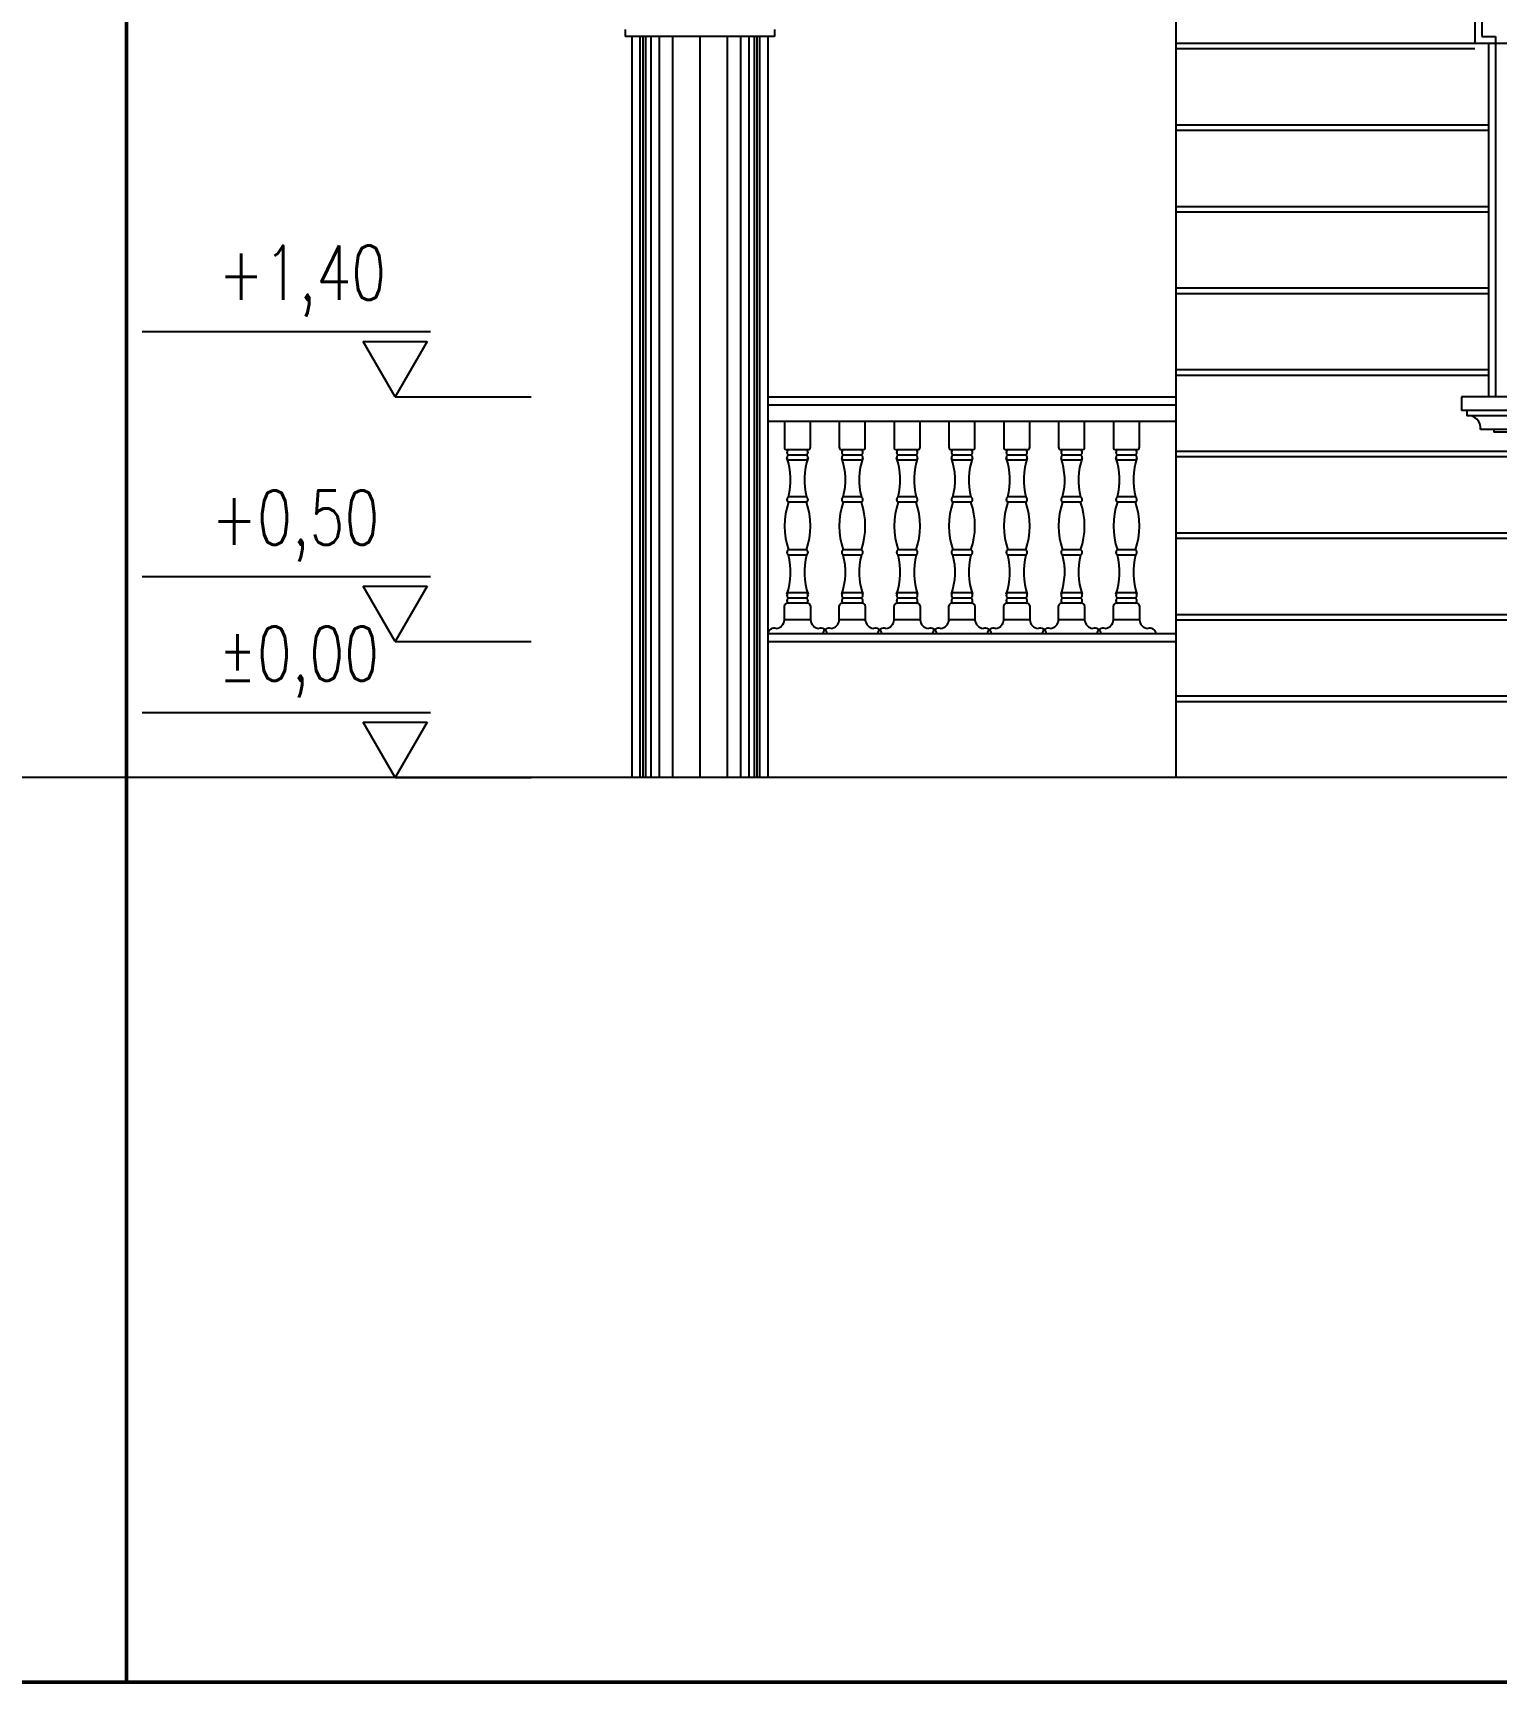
# Model space of a CAD drawing. Extents: x 182769.15 to 182771.38, y 101811.72 to 101812.21.
# Drawn here: x 182770.9717 to 182771.0793, y 101811.7232 to 101811.8444 of the extents above; entities that cross this region are included whole.
import ezdxf

# ---------------------------------------------------------------- set-up
doc = ezdxf.new("R2010")
doc.units = 0
doc.header["$MEASUREMENT"] = 0
doc.linetypes.add('DOT', pattern=[0.25, 0, -0.25])
doc.linetypes.add('DOT3', pattern=[0.06, 0, -0.06])
for name, color, linetype in [('BALKON', 4, 'Continuous'), ('DUVAR', 7, 'Continuous'), ('IZDOT', 2, 'DOT3'), ('tefriş', 21, 'Continuous'), ('YAZI', 3, 'Continuous')]:
    doc.layers.add(name, color=color, linetype=linetype)
doc.layers.add('Standard', color=7, linetype='Continuous', lineweight=25)
doc.styles.add('TXT', font='TXT.shx', dxfattribs={"width": 0.75, "height": 0.125})

msp = doc.modelspace()

# ---------------------------------------------------------------- linework, layer by layer
at = {"layer": 'BALKON'}
for p, q in [((182771.0257759997, 101811.8176728206), (182771.0557759997, 101811.8176728206)), ((182771.0257759997, 101811.8170728206), (182771.0557759997, 101811.8170728206)), ((182771.0257759997, 101811.8158728206), (182771.0557759997, 101811.8158728206)), ((182771.0269984799, 101811.8158728206), (182771.0269984799, 101811.8139690377)), ((182771.0289136799, 101811.8139690377), (182771.0289136799, 101811.8158728206)), ((182771.0310304799, 101811.8158728206), (182771.0310304799, 101811.8139690377)), ((182771.0329456799, 101811.8139690377), (182771.0329456799, 101811.8158728206)), ((182771.0350624799, 101811.8158728206), (182771.0350624799, 101811.8139690377)), ((182771.0369776799, 101811.8139690377), (182771.0369776799, 101811.8158728206)), ((182771.0390944799, 101811.8158728206), (182771.0390944799, 101811.8139690377)), ((182771.0410096799, 101811.8139690377), (182771.0410096799, 101811.8158728206)), ((182771.0431264799, 101811.8158728206), (182771.0431264799, 101811.8139690377)), ((182771.0450416799, 101811.8139690377), (182771.0450416799, 101811.8158728206)), ((182771.0471584799, 101811.8158728206), (182771.0471584799, 101811.8139690377)), ((182771.0490736799, 101811.8139690377), (182771.0490736799, 101811.8158728206)), ((182771.0511904799, 101811.8158728206), (182771.0511904799, 101811.8139690377)), ((182771.0531056799, 101811.8139690377), (182771.0531056799, 101811.8158728206)), ((182771.0287138599, 101811.8137691977), (182771.0271983199, 101811.8137691977)), ((182771.0286207399, 101811.8133858577), (182771.0272914399, 101811.8133858577)), ((182771.0286207399, 101811.8130028177), (182771.0272914399, 101811.8130028177)), ((182771.0327458599, 101811.8137691977), (182771.0312303199, 101811.8137691977)), ((182771.0326527399, 101811.8133858577), (182771.0313234399, 101811.8133858577)), ((182771.0326527399, 101811.8130028177), (182771.0313234399, 101811.8130028177)), ((182771.0367778599, 101811.8137691977), (182771.0352623199, 101811.8137691977)), ((182771.0366847399, 101811.8133858577), (182771.0353554399, 101811.8133858577)), ((182771.0366847399, 101811.8130028177), (182771.0353554399, 101811.8130028177)), ((182771.0408098599, 101811.8137691977), (182771.0392943199, 101811.8137691977)), ((182771.0407167399, 101811.8133858577), (182771.0393874399, 101811.8133858577)), ((182771.0407167399, 101811.8130028177), (182771.0393874399, 101811.8130028177)), ((182771.0448418599, 101811.8137691977), (182771.0433263199, 101811.8137691977)), ((182771.0447487399, 101811.8133858577), (182771.0434194399, 101811.8133858577)), ((182771.0447487399, 101811.8130028177), (182771.0434194399, 101811.8130028177)), ((182771.0488738599, 101811.8137691977), (182771.0473583199, 101811.8137691977)), ((182771.0487807399, 101811.8133858577), (182771.0474514399, 101811.8133858577)), ((182771.0487807399, 101811.8130028177), (182771.0474514399, 101811.8130028177)), ((182771.0529058599, 101811.8137691977), (182771.0513903199, 101811.8137691977)), ((182771.0528127399, 101811.8133858577), (182771.0514834399, 101811.8133858577)), ((182771.0528127399, 101811.8130028177), (182771.0514834399, 101811.8130028177)), ((182771.0286207399, 101811.8103024977), (182771.0272914399, 101811.8103024977)), ((182771.0326527399, 101811.8103024977), (182771.0313234399, 101811.8103024977)), ((182771.0366847399, 101811.8103024977), (182771.0353554399, 101811.8103024977)), ((182771.0407167399, 101811.8103024977), (182771.0393874399, 101811.8103024977)), ((182771.0447487399, 101811.8103024977), (182771.0434194399, 101811.8103024977)), ((182771.0487807399, 101811.8103024977), (182771.0474514399, 101811.8103024977)), ((182771.0528127399, 101811.8103024977), (182771.0514834399, 101811.8103024977)), ((182771.0286207399, 101811.8099194578), (182771.0272914399, 101811.8099194578)), ((182771.0326527399, 101811.8099194578), (182771.0313234399, 101811.8099194578)), ((182771.0366847399, 101811.8099194578), (182771.0353554399, 101811.8099194578)), ((182771.0407167399, 101811.8099194578), (182771.0393874399, 101811.8099194578)), ((182771.0447487399, 101811.8099194578), (182771.0434194399, 101811.8099194578)), ((182771.0487807399, 101811.8099194578), (182771.0474514399, 101811.8099194578)), ((182771.0528127399, 101811.8099194578), (182771.0514834399, 101811.8099194578)), ((182771.0286207399, 101811.8064174577), (182771.0272914399, 101811.8064174577)), ((182771.0286207399, 101811.8060344178), (182771.0272914399, 101811.8060344178)), ((182771.0326527399, 101811.8064174577), (182771.0313234399, 101811.8064174577)), ((182771.0326527399, 101811.8060344178), (182771.0313234399, 101811.8060344178)), ((182771.0366847399, 101811.8064174577), (182771.0353554399, 101811.8064174577)), ((182771.0366847399, 101811.8060344178), (182771.0353554399, 101811.8060344178)), ((182771.0407167399, 101811.8064174577), (182771.0393874399, 101811.8064174577)), ((182771.0407167399, 101811.8060344178), (182771.0393874399, 101811.8060344178)), ((182771.0447487399, 101811.8064174577), (182771.0434194399, 101811.8064174577)), ((182771.0447487399, 101811.8060344178), (182771.0434194399, 101811.8060344178)), ((182771.0487807399, 101811.8064174577), (182771.0474514399, 101811.8064174577)), ((182771.0487807399, 101811.8060344178), (182771.0474514399, 101811.8060344178)), ((182771.0528127399, 101811.8064174577), (182771.0514834399, 101811.8064174577)), ((182771.0528127399, 101811.8060344178), (182771.0514834399, 101811.8060344178)), ((182771.0286207399, 101811.8032580178), (182771.0272914399, 101811.8032580178)), ((182771.0326527399, 101811.8032580178), (182771.0313234399, 101811.8032580178)), ((182771.0366847399, 101811.8032580178), (182771.0353554399, 101811.8032580178)), ((182771.0407167399, 101811.8032580178), (182771.0393874399, 101811.8032580178)), ((182771.0447487399, 101811.8032580178), (182771.0434194399, 101811.8032580178)), ((182771.0487807399, 101811.8032580178), (182771.0474514399, 101811.8032580178)), ((182771.0528127399, 101811.8032580178), (182771.0514834399, 101811.8032580178)), ((182771.0269984799, 101811.8012744778), (182771.0269984799, 101811.8022917978)), ((182771.0287138599, 101811.8024916377), (182771.0271983199, 101811.8024916377)), ((182771.0286207399, 101811.8028749777), (182771.0272914399, 101811.8028749777)), ((182771.0289136799, 101811.8022917978), (182771.0289136799, 101811.8012744778)), ((182771.0310304799, 101811.8012744778), (182771.0310304799, 101811.8022917978)), ((182771.0327458599, 101811.8024916377), (182771.0312303199, 101811.8024916377)), ((182771.0326527399, 101811.8028749777), (182771.0313234399, 101811.8028749777)), ((182771.0329456799, 101811.8022917978), (182771.0329456799, 101811.8012744778)), ((182771.0350624799, 101811.8012744778), (182771.0350624799, 101811.8022917978)), ((182771.0367778599, 101811.8024916377), (182771.0352623199, 101811.8024916377)), ((182771.0366847399, 101811.8028749777), (182771.0353554399, 101811.8028749777)), ((182771.0369776799, 101811.8022917978), (182771.0369776799, 101811.8012744778)), ((182771.0390944799, 101811.8012744778), (182771.0390944799, 101811.8022917978)), ((182771.0408098599, 101811.8024916377), (182771.0392943199, 101811.8024916377)), ((182771.0407167399, 101811.8028749777), (182771.0393874399, 101811.8028749777)), ((182771.0410096799, 101811.8022917978), (182771.0410096799, 101811.8012744778)), ((182771.0431264799, 101811.8012744778), (182771.0431264799, 101811.8022917978)), ((182771.0448418599, 101811.8024916377), (182771.0433263199, 101811.8024916377)), ((182771.0447487399, 101811.8028749777), (182771.0434194399, 101811.8028749777)), ((182771.0450416799, 101811.8022917978), (182771.0450416799, 101811.8012744778)), ((182771.0471584799, 101811.8012744778), (182771.0471584799, 101811.8022917978)), ((182771.0488738599, 101811.8024916377), (182771.0473583199, 101811.8024916377)), ((182771.0487807399, 101811.8028749777), (182771.0474514399, 101811.8028749777)), ((182771.0490736799, 101811.8022917978), (182771.0490736799, 101811.8012744778)), ((182771.0511904799, 101811.8012744778), (182771.0511904799, 101811.8022917978)), ((182771.0529058599, 101811.8024916377), (182771.0513903199, 101811.8024916377)), ((182771.0528127399, 101811.8028749777), (182771.0514834399, 101811.8028749777)), ((182771.0531056799, 101811.8022917978), (182771.0531056799, 101811.8012744778)), ((182771.0289136799, 101811.8012744778), (182771.0269984799, 101811.8012744778)), ((182771.0329456799, 101811.8012744778), (182771.0310304799, 101811.8012744778)), ((182771.0369776799, 101811.8012744778), (182771.0350624799, 101811.8012744778)), ((182771.0410096799, 101811.8012744778), (182771.0390944799, 101811.8012744778)), ((182771.0450416799, 101811.8012744778), (182771.0431264799, 101811.8012744778)), ((182771.0490736799, 101811.8012744778), (182771.0471584799, 101811.8012744778)), ((182771.0531056799, 101811.8012744778), (182771.0511904799, 101811.8012744778)), ((182771.0257759997, 101811.8002728206), (182771.0557759997, 101811.8002728206))]:
    msp.add_line(p, q, dxfattribs=at)
for centre, radius, start, end in [((182771.0271983199, 101811.8139690377), 0.00019982, 180, 270), ((182771.0287138599, 101811.8139690377), 0.00019982, 270, 0), ((182771.0312303199, 101811.8139690377), 0.00019982, 180, 270), ((182771.0327458599, 101811.8139690377), 0.00019982, 270, 0), ((182771.0352623199, 101811.8139690377), 0.00019982, 180, 270), ((182771.0367778599, 101811.8139690377), 0.00019982, 270, 0), ((182771.0392943199, 101811.8139690377), 0.00019982, 180, 270), ((182771.0408098599, 101811.8139690377), 0.00019982, 270, 0), ((182771.0433263199, 101811.8139690377), 0.00019982, 180, 270), ((182771.0448418599, 101811.8139690377), 0.00019982, 270, 0), ((182771.0473583199, 101811.8139690377), 0.00019982, 180, 270), ((182771.0488738599, 101811.8139690377), 0.00019982, 270, 0), ((182771.0513903199, 101811.8139690377), 0.00019982, 180, 270), ((182771.0529058599, 101811.8139690377), 0.00019982, 270, 0), ((182771.0274023999, 101811.8135776777), 0.00022134, 120.0894435224688, 239.9105564775312), ((182771.0274023999, 101811.8131943378), 0.00022134, 120.0894435224688, 239.9105564775312), ((182771.0224641399, 101811.8115555578), 0.00498728, 345.448350222127, 18.95177777920801), ((182771.0334480399, 101811.8115555578), 0.00498728, 161.048222220792, 194.551649777873), ((182771.0285097599, 101811.8135776777), 0.00022134, 300.0894435224688, 59.91055647753119), ((182771.0285097599, 101811.8131943378), 0.00022134, 300.0894435224688, 59.91055647753119), ((182771.0314343999, 101811.8135776777), 0.00022134, 120.0894435224688, 239.9105564775312), ((182771.0314343999, 101811.8131943378), 0.00022134, 120.0894435224688, 239.9105564775312), ((182771.0264961399, 101811.8115555578), 0.00498728, 345.448350222127, 18.95177777920801), ((182771.0374800399, 101811.8115555578), 0.00498728, 161.048222220792, 194.551649777873), ((182771.0325417599, 101811.8135776777), 0.00022134, 300.0894435224688, 59.91055647753119), ((182771.0325417599, 101811.8131943378), 0.00022134, 300.0894435224688, 59.91055647753119), ((182771.0354663999, 101811.8135776777), 0.00022134, 120.0894435224688, 239.9105564775312), ((182771.0354663999, 101811.8131943378), 0.00022134, 120.0894435224688, 239.9105564775312), ((182771.0305281399, 101811.8115555578), 0.00498728, 345.448350222127, 18.95177777920801), ((182771.0415120399, 101811.8115555578), 0.00498728, 161.048222220792, 194.551649777873), ((182771.0365737599, 101811.8135776777), 0.00022134, 300.0894435224688, 59.91055647753119), ((182771.0365737599, 101811.8131943378), 0.00022134, 300.0894435224688, 59.91055647753119), ((182771.0394983999, 101811.8135776777), 0.00022134, 120.0894435224688, 239.9105564775312), ((182771.0394983999, 101811.8131943378), 0.00022134, 120.0894435224688, 239.9105564775312), ((182771.0345601399, 101811.8115555578), 0.00498728, 345.448350222127, 18.95177777920801), ((182771.0455440399, 101811.8115555578), 0.00498728, 161.048222220792, 194.551649777873), ((182771.0406057599, 101811.8135776777), 0.00022134, 300.0894435224688, 59.91055647753119), ((182771.0406057599, 101811.8131943378), 0.00022134, 300.0894435224688, 59.91055647753119), ((182771.0435303999, 101811.8135776777), 0.00022134, 120.0894435224688, 239.9105564775312), ((182771.0435303999, 101811.8131943378), 0.00022134, 120.0894435224688, 239.9105564775312), ((182771.0385921399, 101811.8115555578), 0.00498728, 345.448350222127, 18.95177777920801), ((182771.0495760399, 101811.8115555578), 0.00498728, 161.048222220792, 194.551649777873), ((182771.0446377599, 101811.8135776777), 0.00022134, 300.0894435224688, 59.91055647753119), ((182771.0446377599, 101811.8131943378), 0.00022134, 300.0894435224688, 59.91055647753119), ((182771.0475623999, 101811.8135776777), 0.00022134, 120.0894435224688, 239.9105564775312), ((182771.0475623999, 101811.8131943378), 0.00022134, 120.0894435224688, 239.9105564775312), ((182771.0426241399, 101811.8115555578), 0.00498728, 345.448350222127, 18.95177777920801), ((182771.0536080399, 101811.8115555578), 0.00498728, 161.048222220792, 194.551649777873), ((182771.0486697599, 101811.8135776777), 0.00022134, 300.0894435224688, 59.91055647753119), ((182771.0486697599, 101811.8131943378), 0.00022134, 300.0894435224688, 59.91055647753119), ((182771.0515943999, 101811.8135776777), 0.00022134, 120.0894435224688, 239.9105564775312), ((182771.0515943999, 101811.8131943378), 0.00022134, 120.0894435224688, 239.9105564775312), ((182771.0466561399, 101811.8115555578), 0.00498728, 345.448350222127, 18.95177777920801), ((182771.0576400399, 101811.8115555578), 0.00498728, 161.048222220792, 194.551649777873), ((182771.0527017599, 101811.8135776777), 0.00022134, 300.0894435224688, 59.91055647753119), ((182771.0527017599, 101811.8131943378), 0.00022134, 300.0894435224688, 59.91055647753119), ((182771.0274023999, 101811.8101109777), 0.00022134, 120.0894435224688, 239.9105564775312), ((182771.0285097599, 101811.8101109777), 0.00022134, 300.0894435224688, 59.91055647753119), ((182771.0314343999, 101811.8101109777), 0.00022134, 120.0894435224688, 239.9105564775312), ((182771.0325417599, 101811.8101109777), 0.00022134, 300.0894435224688, 59.91055647753119), ((182771.0354663999, 101811.8101109777), 0.00022134, 120.0894435224688, 239.9105564775312), ((182771.0365737599, 101811.8101109777), 0.00022134, 300.0894435224688, 59.91055647753119), ((182771.0394983999, 101811.8101109777), 0.00022134, 120.0894435224688, 239.9105564775312), ((182771.0406057599, 101811.8101109777), 0.00022134, 300.0894435224688, 59.91055647753119), ((182771.0435303999, 101811.8101109777), 0.00022134, 120.0894435224688, 239.9105564775312), ((182771.0446377599, 101811.8101109777), 0.00022134, 300.0894435224688, 59.91055647753119), ((182771.0475623999, 101811.8101109777), 0.00022134, 120.0894435224688, 239.9105564775312), ((182771.0486697599, 101811.8101109777), 0.00022134, 300.0894435224688, 59.91055647753119), ((182771.0515943999, 101811.8101109777), 0.00022134, 120.0894435224688, 239.9105564775312), ((182771.0527017599, 101811.8101109777), 0.00022134, 300.0894435224688, 59.91055647753119), ((182771.0323918199, 101811.8081684577), 0.005392600000000001, 161.0523565603966, 198.9476434396034), ((182771.0235203399, 101811.8081684577), 0.005392600000000001, 341.0523565603967, 18.94764343960335), ((182771.0364238199, 101811.8081684577), 0.005392600000000001, 161.0523565603966, 198.9476434396034), ((182771.0275523399, 101811.8081684577), 0.005392600000000001, 341.0523565603967, 18.94764343960335), ((182771.0404558199, 101811.8081684577), 0.005392600000000001, 161.0523565603966, 198.9476434396034), ((182771.0315843399, 101811.8081684577), 0.005392600000000001, 341.0523565603967, 18.94764343960335), ((182771.0444878199, 101811.8081684577), 0.005392600000000001, 161.0523565603966, 198.9476434396034), ((182771.0356163399, 101811.8081684577), 0.005392600000000001, 341.0523565603967, 18.94764343960335), ((182771.0485198199, 101811.8081684577), 0.005392600000000001, 161.0523565603966, 198.9476434396034), ((182771.0396483399, 101811.8081684577), 0.005392600000000001, 341.0523565603967, 18.94764343960335), ((182771.0525518199, 101811.8081684577), 0.005392600000000001, 161.0523565603966, 198.9476434396034), ((182771.0436803399, 101811.8081684577), 0.005392600000000001, 341.0523565603967, 18.94764343960335), ((182771.0565838199, 101811.8081684577), 0.005392600000000001, 161.0523565603966, 198.9476434396034), ((182771.0477123399, 101811.8081684577), 0.005392600000000001, 341.0523565603967, 18.94764343960335), ((182771.0274023999, 101811.8062259377), 0.00022134, 120.0894435224688, 239.9105564775312), ((182771.0224641399, 101811.8047813577), 0.00498728, 341.048222220792, 14.55164977787298), ((182771.0334480399, 101811.8047813577), 0.00498728, 165.448350222127, 198.951777779208), ((182771.0285097599, 101811.8062259377), 0.00022134, 300.0894435224688, 59.91055647753119), ((182771.0314343999, 101811.8062259377), 0.00022134, 120.0894435224688, 239.9105564775312), ((182771.0264961399, 101811.8047813577), 0.00498728, 341.048222220792, 14.55164977787298), ((182771.0374800399, 101811.8047813577), 0.00498728, 165.448350222127, 198.951777779208), ((182771.0325417599, 101811.8062259377), 0.00022134, 300.0894435224688, 59.91055647753119), ((182771.0354663999, 101811.8062259377), 0.00022134, 120.0894435224688, 239.9105564775312), ((182771.0305281399, 101811.8047813577), 0.00498728, 341.048222220792, 14.55164977787298), ((182771.0415120399, 101811.8047813577), 0.00498728, 165.448350222127, 198.951777779208), ((182771.0365737599, 101811.8062259377), 0.00022134, 300.0894435224688, 59.91055647753119), ((182771.0394983999, 101811.8062259377), 0.00022134, 120.0894435224688, 239.9105564775312), ((182771.0345601399, 101811.8047813577), 0.00498728, 341.048222220792, 14.55164977787298), ((182771.0455440399, 101811.8047813577), 0.00498728, 165.448350222127, 198.951777779208), ((182771.0406057599, 101811.8062259377), 0.00022134, 300.0894435224688, 59.91055647753119), ((182771.0435303999, 101811.8062259377), 0.00022134, 120.0894435224688, 239.9105564775312), ((182771.0385921399, 101811.8047813577), 0.00498728, 341.048222220792, 14.55164977787298), ((182771.0495760399, 101811.8047813577), 0.00498728, 165.448350222127, 198.951777779208), ((182771.0446377599, 101811.8062259377), 0.00022134, 300.0894435224688, 59.91055647753119), ((182771.0475623999, 101811.8062259377), 0.00022134, 120.0894435224688, 239.9105564775312), ((182771.0426241399, 101811.8047813577), 0.00498728, 341.048222220792, 14.55164977787298), ((182771.0536080399, 101811.8047813577), 0.00498728, 165.448350222127, 198.951777779208), ((182771.0486697599, 101811.8062259377), 0.00022134, 300.0894435224688, 59.91055647753119), ((182771.0515943999, 101811.8062259377), 0.00022134, 120.0894435224688, 239.9105564775312), ((182771.0466561399, 101811.8047813577), 0.00498728, 341.048222220792, 14.55164977787298), ((182771.0576400399, 101811.8047813577), 0.00498728, 165.448350222127, 198.951777779208), ((182771.0527017599, 101811.8062259377), 0.00022134, 300.0894435224688, 59.91055647753119), ((182771.0274023999, 101811.8030664977), 0.00022134, 120.0894435224688, 239.9105564775312), ((182771.0285097599, 101811.8030664977), 0.00022134, 300.0894435224688, 59.91055647753119), ((182771.0314343999, 101811.8030664977), 0.00022134, 120.0894435224688, 239.9105564775312), ((182771.0325417599, 101811.8030664977), 0.00022134, 300.0894435224688, 59.91055647753119), ((182771.0354663999, 101811.8030664977), 0.00022134, 120.0894435224688, 239.9105564775312), ((182771.0365737599, 101811.8030664977), 0.00022134, 300.0894435224688, 59.91055647753119), ((182771.0394983999, 101811.8030664977), 0.00022134, 120.0894435224688, 239.9105564775312), ((182771.0406057599, 101811.8030664977), 0.00022134, 300.0894435224688, 59.91055647753119), ((182771.0435303999, 101811.8030664977), 0.00022134, 120.0894435224688, 239.9105564775312), ((182771.0446377599, 101811.8030664977), 0.00022134, 300.0894435224688, 59.91055647753119), ((182771.0475623999, 101811.8030664977), 0.00022134, 120.0894435224688, 239.9105564775312), ((182771.0486697599, 101811.8030664977), 0.00022134, 300.0894435224688, 59.91055647753119), ((182771.0515943999, 101811.8030664977), 0.00022134, 120.0894435224688, 239.9105564775312), ((182771.0527017599, 101811.8030664977), 0.00022134, 300.0894435224688, 59.91055647753119), ((182771.0271983199, 101811.8022917978), 0.00019982, 90, 180), ((182771.0274023999, 101811.8026831577), 0.00022134, 120.0894435224688, 239.9105564775312), ((182771.0285097599, 101811.8026831577), 0.00022134, 300.0894435224688, 59.91055647753119), ((182771.0287138599, 101811.8022917978), 0.00019982, 0, 90), ((182771.0312303199, 101811.8022917978), 0.00019982, 90, 180), ((182771.0314343999, 101811.8026831577), 0.00022134, 120.0894435224688, 239.9105564775312), ((182771.0325417599, 101811.8026831577), 0.00022134, 300.0894435224688, 59.91055647753119), ((182771.0327458599, 101811.8022917978), 0.00019982, 0, 90), ((182771.0352623199, 101811.8022917978), 0.00019982, 90, 180), ((182771.0354663999, 101811.8026831577), 0.00022134, 120.0894435224688, 239.9105564775312), ((182771.0365737599, 101811.8026831577), 0.00022134, 300.0894435224688, 59.91055647753119), ((182771.0367778599, 101811.8022917978), 0.00019982, 0, 90), ((182771.0392943199, 101811.8022917978), 0.00019982, 90, 180), ((182771.0394983999, 101811.8026831577), 0.00022134, 120.0894435224688, 239.9105564775312), ((182771.0406057599, 101811.8026831577), 0.00022134, 300.0894435224688, 59.91055647753119), ((182771.0408098599, 101811.8022917978), 0.00019982, 0, 90), ((182771.0433263199, 101811.8022917978), 0.00019982, 90, 180), ((182771.0435303999, 101811.8026831577), 0.00022134, 120.0894435224688, 239.9105564775312), ((182771.0446377599, 101811.8026831577), 0.00022134, 300.0894435224688, 59.91055647753119), ((182771.0448418599, 101811.8022917978), 0.00019982, 0, 90), ((182771.0473583199, 101811.8022917978), 0.00019982, 90, 180), ((182771.0475623999, 101811.8026831577), 0.00022134, 120.0894435224688, 239.9105564775312), ((182771.0486697599, 101811.8026831577), 0.00022134, 300.0894435224688, 59.91055647753119), ((182771.0488738599, 101811.8022917978), 0.00019982, 0, 90), ((182771.0513903199, 101811.8022917978), 0.00019982, 90, 180), ((182771.0515943999, 101811.8026831577), 0.00022134, 120.0894435224688, 239.9105564775312), ((182771.0527017599, 101811.8026831577), 0.00022134, 300.0894435224688, 59.91055647753119), ((182771.0529058599, 101811.8022917978), 0.00019982, 0, 90), ((182771.0262470799, 101811.8001812377), 0.0004799, 72.59156530092721, 168.9983435945614), ((182771.0263299999, 101811.8013056177), 0.0006692200000000001, 275.2009263121545, 357.3328241693487), ((182771.0295821799, 101811.8013056177), 0.0006692200000000001, 182.6671758306513, 264.7990736878455), ((182771.0296650799, 101811.8001812377), 0.0004799, 11.00165640543857, 107.4084346990728), ((182771.0302790799, 101811.8001812377), 0.0004799, 72.59156530092721, 168.9983435945614), ((182771.0302790799, 101811.8001812377), 0.0004799, 72.59156530092721, 168.9983435945614), ((182771.0303619999, 101811.8013056177), 0.0006692200000000001, 275.2009263121545, 357.3328241693487), ((182771.0336141799, 101811.8013056177), 0.0006692200000000001, 182.6671758306513, 264.7990736878455), ((182771.0336970799, 101811.8001812377), 0.0004799, 11.00165640543857, 107.4084346990728), ((182771.0343110799, 101811.8001812377), 0.0004799, 72.59156530092721, 168.9983435945614), ((182771.0343110799, 101811.8001812377), 0.0004799, 72.59156530092721, 168.9983435945614), ((182771.0343939999, 101811.8013056177), 0.0006692200000000001, 275.2009263121545, 357.3328241693487), ((182771.0376461799, 101811.8013056177), 0.0006692200000000001, 182.6671758306513, 264.7990736878455), ((182771.0377290799, 101811.8001812377), 0.0004799, 11.00165640543857, 107.4084346990728), ((182771.0383430799, 101811.8001812377), 0.0004799, 72.59156530092721, 168.9983435945614), ((182771.0383430799, 101811.8001812377), 0.0004799, 72.59156530092721, 168.9983435945614), ((182771.0384259999, 101811.8013056177), 0.0006692200000000001, 275.2009263121545, 357.3328241693487), ((182771.0416781799, 101811.8013056177), 0.0006692200000000001, 182.6671758306513, 264.7990736878455), ((182771.0417610799, 101811.8001812377), 0.0004799, 11.00165640543857, 107.4084346990728), ((182771.0423750799, 101811.8001812377), 0.0004799, 72.59156530092721, 168.9983435945614), ((182771.0423750799, 101811.8001812377), 0.0004799, 72.59156530092721, 168.9983435945614), ((182771.0424579999, 101811.8013056177), 0.0006692200000000001, 275.2009263121545, 357.3328241693487), ((182771.0457101799, 101811.8013056177), 0.0006692200000000001, 182.6671758306513, 264.7990736878455), ((182771.0457930799, 101811.8001812377), 0.0004799, 11.00165640543857, 107.4084346990728), ((182771.0464070799, 101811.8001812377), 0.0004799, 72.59156530092721, 168.9983435945614), ((182771.0464070799, 101811.8001812377), 0.0004799, 72.59156530092721, 168.9983435945614), ((182771.0464899999, 101811.8013056177), 0.0006692200000000001, 275.2009263121545, 357.3328241693487), ((182771.0497421799, 101811.8013056177), 0.0006692200000000001, 182.6671758306513, 264.7990736878455), ((182771.0498250799, 101811.8001812377), 0.0004799, 11.00165640543857, 107.4084346990728), ((182771.0504390799, 101811.8001812377), 0.0004799, 72.59156530092721, 168.9983435945614), ((182771.0504390799, 101811.8001812377), 0.0004799, 72.59156530092721, 168.9983435945614), ((182771.0505219999, 101811.8013056177), 0.0006692200000000001, 275.2009263121545, 357.3328241693487), ((182771.0537741799, 101811.8013056177), 0.0006692200000000001, 182.6671758306513, 264.7990736878455), ((182771.0538570799, 101811.8001812377), 0.0004799, 11.00165640543857, 107.4084346990728)]:
    msp.add_arc(centre, radius, start, end, dxfattribs=at)
at = {"layer": 'DUVAR'}
for p, q in [((182771.0557759997, 101811.9166728206), (182771.0557759997, 101811.7896728206)), ((182771.0777759997, 101811.8536728206), (182771.0777759997, 101811.8436728206)), ((182771.0777759997, 101811.8436728206), (182771.0787759997, 101811.8436728206)), ((182771.0787759997, 101811.8436728206), (182771.0787759997, 101811.8176728206)), ((182771.1187759997, 101811.8176728206), (182771.0767759997, 101811.8176728206)), ((182771.0767759997, 101811.8176728206), (182771.0767759997, 101811.8166728206)), ((182771.1187759997, 101811.8166728206), (182771.0767759997, 101811.8166728206)), ((182770.9786097514, 101811.7896728206), (182770.5487304083, 101811.7896728206)), ((182771.3750722034, 101811.7896728206), (182770.9786097514, 101811.7896728206))]:
    msp.add_line(p, q, dxfattribs=at)
at = {"layer": 'DUVAR', "color": 8}
for p, q in [((182771.0782759997, 101811.8531728206), (182771.0782759997, 101811.8441728206)), ((182771.0163759997, 101811.8441728206), (182771.0163759997, 101811.7896728206)), ((182771.0165759997, 101811.8441728206), (182771.0165759997, 101811.7896728206)), ((182771.0167759997, 101811.8441728206), (182771.0167759997, 101811.7896728206)), ((182771.0171759997, 101811.8441728206), (182771.0171759997, 101811.7896728206)), ((182771.0177759997, 101811.8441728206), (182771.0177759997, 101811.7896728206)), ((182771.0187759997, 101811.8441728206), (182771.0187759997, 101811.7896728206)), ((182771.0207759997, 101811.8441728206), (182771.0207759997, 101811.7896728206)), ((182771.0227759997, 101811.8441728206), (182771.0227759997, 101811.7896728206)), ((182771.0237759997, 101811.8441728206), (182771.0237759997, 101811.7896728206)), ((182771.0243759997, 101811.8441728206), (182771.0243759997, 101811.7896728206)), ((182771.0247759997, 101811.8441728206), (182771.0247759997, 101811.7896728206)), ((182771.0249759997, 101811.8441728206), (182771.0249759997, 101811.7896728206)), ((182771.0251759997, 101811.8441728206), (182771.0251759997, 101811.7896728206)), ((182771.0557759997, 101811.8436728206), (182771.0777759997, 101811.8436728206)), ((182771.0557759997, 101811.8432728206), (182771.0777759997, 101811.8432728206)), ((182771.0782759997, 101811.8441728206), (182771.0792759997, 101811.8441728206)), ((182771.0787759997, 101811.8436728206), (182771.0817759997, 101811.8436728206)), ((182771.0792759997, 101811.8441728206), (182771.0792759997, 101811.8176728206)), ((182771.0557759997, 101811.8376728206), (182771.0787759997, 101811.8376728206)), ((182771.0557759997, 101811.8372728206), (182771.0787759997, 101811.8372728206)), ((182771.0557759997, 101811.8316728206), (182771.0787759997, 101811.8316728206)), ((182771.0557759997, 101811.8312728206), (182771.0787759997, 101811.8312728206)), ((182771.0557759997, 101811.8256728206), (182771.0787759997, 101811.8256728206)), ((182771.0557759997, 101811.8252728206), (182771.0787759997, 101811.8252728206)), ((182771.0557759997, 101811.8196728206), (182771.0787759997, 101811.8196728206)), ((182771.0557759997, 101811.8192728206), (182771.0787759997, 101811.8192728206)), ((182771.0771759997, 101811.8166728206), (182771.0771759997, 101811.8162728206)), ((182771.1183759997, 101811.8162728206), (182771.0771759997, 101811.8162728206)), ((182771.1173759997, 101811.8152728206), (182771.0781759997, 101811.8152728206)), ((182771.0791759997, 101811.8152728206), (182771.0791759997, 101811.8150728206)), ((182771.1163759997, 101811.8150728206), (182771.0791759997, 101811.8150728206)), ((182771.0557759997, 101811.8136728206), (182771.2377759997, 101811.8136728206)), ((182771.0557759997, 101811.8132728206), (182771.2377759997, 101811.8132728206)), ((182771.0557759997, 101811.8076728206), (182771.2377759997, 101811.8076728206)), ((182771.0557759997, 101811.8072728206), (182771.2377759997, 101811.8072728206)), ((182771.0557759997, 101811.8016728206), (182771.2377759997, 101811.8016728206)), ((182771.0557759997, 101811.8012728206), (182771.2377759997, 101811.8012728206)), ((182771.0557759997, 101811.7956728206), (182771.2377759997, 101811.7956728206)), ((182771.0557759997, 101811.7952728206), (182771.2377759997, 101811.7952728206))]:
    msp.add_line(p, q, dxfattribs=at)
at = {"layer": 'DUVAR', "color": 6}
for p, q in [((182771.0152759997, 101811.8446728206), (182771.0152759997, 101811.8441728206)), ((182771.0262759997, 101811.8446728206), (182771.0262759997, 101811.8441728206)), ((182771.0262759997, 101811.8441728206), (182771.0152759997, 101811.8441728206)), ((182771.0157759997, 101811.8441728206), (182771.0157759997, 101811.7896728206)), ((182771.0257759997, 101811.8441728206), (182771.0257759997, 101811.7896728206)), ((182771.0257759997, 101811.7996728206), (182771.0557759997, 101811.7996728206))]:
    msp.add_line(p, q, dxfattribs=at)
at = {"layer": 'DUVAR', "color": 8}
msp.add_arc((182771.0773009997, 101811.8153978206), 0.0008838834764835961, 351.8698988249635, 98.13010117503656, dxfattribs=at)
at = {"layer": 'IZDOT', "linetype": 'DOT', "ltscale": 25}
msp.add_line((182771.2377759997, 101811.7996728206), (182771.0557759997, 101811.7996728206), dxfattribs=at)
at = {"layer": 'Standard', "color": 4, "linetype": 'ByBlock', "lineweight": 50}
for p, q in [((182770.9786097514, 101811.9683983023), (182770.9786097514, 101811.7231646235)), ((182770.9786097514, 101811.7231646235), (182770.9786097514, 101811.9683983023)), ((182770.5487304083, 101811.7231646235), (182770.9786097514, 101811.7231646235)), ((182770.9786097514, 101811.7231646235), (182771.3750722034, 101811.7231646235))]:
    msp.add_line(p, q, dxfattribs=at)
at = {"layer": 'tefriş', "color": 8}
for p, q in [((182771.0267759997, 101811.8002728206), (182771.0307759997, 101811.8002728206)), ((182771.0327759997, 101811.8002728206), (182771.0367759997, 101811.8002728206)), ((182771.0387759997, 101811.8002728206), (182771.0427759997, 101811.8002728206)), ((182771.0448265099, 101811.8002728206), (182771.0488265099, 101811.8002728206)), ((182771.0508265099, 101811.8002728206), (182771.0548265099, 101811.8002728206))]:
    msp.add_line(p, q, dxfattribs=at)
at = {"layer": 'YAZI'}
for p, q in [((182771.000959997, 101811.8224382254), (182770.9797672188, 101811.8224382254)), ((182770.9960226875, 101811.821742125), (182771.0007215155, 101811.821742125)), ((182770.9983721015, 101811.8176728206), (182770.9960226875, 101811.821742125)), ((182771.0007215155, 101811.821742125), (182770.9983721015, 101811.8176728206)), ((182770.9983721015, 101811.8176728206), (182771.0083721015, 101811.8176728206)), ((182771.000959997, 101811.8044382254), (182770.9797672188, 101811.8044382254)), ((182770.9960226875, 101811.803742125), (182771.0007215155, 101811.803742125)), ((182770.9983721015, 101811.7996728206), (182770.9960226875, 101811.803742125)), ((182771.0007215155, 101811.803742125), (182770.9983721015, 101811.7996728206)), ((182770.9983721015, 101811.7996728206), (182771.0083721015, 101811.7996728206)), ((182771.000959997, 101811.7944382254), (182770.9797672188, 101811.7944382254)), ((182770.9960226875, 101811.793742125), (182771.0007215155, 101811.793742125)), ((182770.9983721015, 101811.7896728206), (182770.9960226875, 101811.793742125)), ((182771.0007215155, 101811.793742125), (182770.9983721015, 101811.7896728206)), ((182770.9983721015, 101811.7896728206), (182771.0083721015, 101811.7896728206))]:
    msp.add_line(p, q, dxfattribs=at)

# ---------------------------------------------------------------- texts
at = {"layer": 'YAZI', "style": 'TXT', "width": 0.75}
for s, p in [('+1,40', (182770.9853722365, 101811.8247888554)), ('+0,50', (182770.9848722365, 101811.8067888554)), ('%%p0,00', (182770.9853722365, 101811.7967888554))]:
    msp.add_text(s, height=0.004, dxfattribs=at).set_placement(p)

doc.saveas('drawing.dxf')
